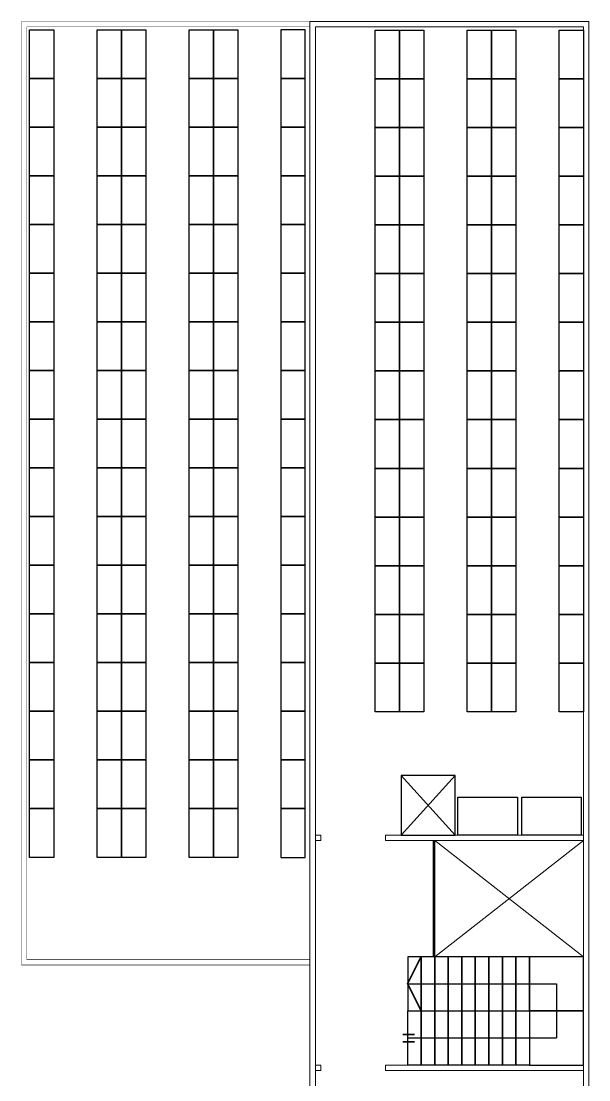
# Model space of a CAD drawing. Header units: millimetres. Extents: x 14 to 290, y 66 to 213.
# Drawn here: x 146.52 to 157.02, y 188.33 to 207.9 of the extents above; entities that cross this region are included whole.
import ezdxf

# ---------------------------------------------------------------- set-up
doc = ezdxf.new("R2010")
doc.units = ezdxf.units.MM
doc.linetypes.add('HIDDEN', pattern=[9.525, 6.35, -3.175])
doc.linetypes.add('OCASA_TODAS_r08$0$ACAD_ISO10W100', pattern=[18, 12, -3, 0, -3])
for name, color, linetype, lineweight in [('IRI-OCASA-Layout R 9$0$OCA-Paneles TERMICO', 252, 'Continuous', 15), ('OCASA_TODAS_r08$0$LINEA_DE_PROYECCION', 252, 'HIDDEN', 15), ('Sectores', 251, 'Continuous', 20)]:
    doc.layers.add(name, color=color, linetype=linetype, lineweight=lineweight)
doc.layers.add('IRI-OCASA-Layout R 9$0$OCA_ESCALERAS LIVIANAS', color=252, linetype='Continuous')
doc.layers.add('IRI-OCASA-Layout R 9$0$OCA_EST-Bandeja', color=252, linetype='Continuous')

# ---------------------------------------------------------------- blocks, each defined once
blk = doc.blocks.new('IRI-OCASA-Layout R 9$0$OCA_PALLET')
for p, q in [((414.447193, 97.067423), (415.447193, 95.967423)), ((415.447193, 97.067423), (414.447193, 95.967423))]:
    blk.add_line(p, q)
blk.add_lwpolyline([(414.447193, 97.067423), (415.447193, 97.067423), (415.447193, 95.967423), (414.447193, 95.967423)], close=True)

msp = doc.modelspace()

# ---------------------------------------------------------------- linework, layer by layer
at = {"layer": 'IRI-OCASA-Layout R 9$0$OCA-Paneles TERMICO'}
for p, q in [((151.859, 171.452, 0), (151.859, 207.899, 0)), ((151.859, 171.452, 0), (151.859, 207.899, 0)), ((151.859, 207.899, 0), (157.018, 207.899, 0)), ((157.018, 171.452, 0), (157.018, 207.899, 0)), ((151.959, 207.799, 0), (156.918, 207.799, 0)), ((151.959, 171.715, 0), (151.959, 207.799, 0)), ((156.918, 188.758, 0), (156.918, 207.799, 0)), ((151.959, 192.858, 0), (152.059, 192.858, 0)), ((152.059, 192.758, 0), (152.059, 192.858, 0)), ((156.918, 192.858, 0), (153.259, 192.858, 0)), ((153.259, 192.758, 0), (153.259, 192.858, 0)), ((151.959, 192.758, 0), (152.059, 192.758, 0)), ((156.918, 192.758, 0), (153.259, 192.758, 0)), ((151.959, 188.608, 0), (152.059, 188.608, 0)), ((151.959, 188.508, 0), (152.059, 188.508, 0)), ((152.059, 188.608, 0), (152.059, 188.508, 0)), ((153.259, 188.608, 0), (156.918, 188.608, 0)), ((153.259, 188.608, 0), (153.259, 188.508, 0)), ((153.259, 188.508, 0), (156.918, 188.508, 0)), ((156.918, 171.552, 0), (156.918, 188.658, 0))]:
    msp.add_line(p, q, dxfattribs=at)
at = {"layer": 'IRI-OCASA-Layout R 9$0$OCA_ESCALERAS LIVIANAS'}
for p, q in [((154.144, 190.608, 0), (154.144, 192.758, 0)), ((154.168, 190.608, 0), (154.168, 192.758, 0)), ((153.662, 190.108, 0), (153.912, 190.608, 0)), ((153.668, 190.108, 0), (153.918, 190.608, 0)), ((153.662, 190.108, 0), (153.912, 189.608, 0)), ((153.668, 190.108, 0), (156.418, 190.108, 0)), ((153.668, 190.108, 0), (153.918, 189.608, 0)), ((156.418, 190.108, 0), (156.418, 189.108, 0)), ((153.58, 189.18, 0), (153.795, 189.18, 0)), ((153.58, 189.175, 0), (153.795, 189.175, 0)), ((153.58, 189.041, 0), (153.795, 189.041, 0)), ((153.58, 189.035, 0), (153.795, 189.035, 0))]:
    msp.add_line(p, q, dxfattribs=at)
at = {"layer": 'IRI-OCASA-Layout R 9$0$OCA_ESCALERAS LIVIANAS', "elevation": 0}
for points in [[(153.668, 190.608), (153.668, 189.608), (153.918, 189.608), (153.918, 190.608), (153.668, 190.608)], [(153.918, 190.608), (153.918, 189.608), (154.168, 189.608), (154.168, 190.608), (153.918, 190.608)], [(154.168, 190.608), (154.168, 189.608), (154.418, 189.608), (154.418, 190.608), (154.168, 190.608)], [(154.418, 190.608), (154.418, 189.608), (154.668, 189.608), (154.668, 190.608), (154.418, 190.608)], [(154.668, 190.608), (154.668, 189.608), (154.918, 189.608), (154.918, 190.608), (154.668, 190.608)], [(154.918, 190.608), (154.918, 189.608), (155.168, 189.608), (155.168, 190.608), (154.918, 190.608)], [(155.168, 190.608), (155.168, 189.608), (155.418, 189.608), (155.418, 190.608), (155.168, 190.608)], [(155.418, 190.608), (155.418, 189.608), (155.668, 189.608), (155.668, 190.608), (155.418, 190.608)], [(155.668, 190.608), (155.668, 189.608), (155.918, 189.608), (155.918, 190.608), (155.668, 190.608)], [(155.918, 190.608), (155.918, 189.608), (156.918, 189.608), (156.918, 190.608), (155.918, 190.608)], [(153.918, 189.608), (153.918, 188.608), (153.668, 188.608), (153.668, 189.608), (153.918, 189.608)], [(154.168, 189.608), (154.168, 188.608), (153.918, 188.608), (153.918, 189.608), (154.168, 189.608)], [(154.418, 189.608), (154.418, 188.608), (154.168, 188.608), (154.168, 189.608), (154.418, 189.608)], [(154.668, 189.608), (154.668, 188.608), (154.418, 188.608), (154.418, 189.608), (154.668, 189.608)], [(154.918, 189.608), (154.918, 188.608), (154.668, 188.608), (154.668, 189.608), (154.918, 189.608)], [(155.168, 189.608), (155.168, 188.608), (154.918, 188.608), (154.918, 189.608), (155.168, 189.608)], [(155.418, 189.608), (155.418, 188.608), (155.168, 188.608), (155.168, 189.608), (155.418, 189.608)], [(155.668, 189.608), (155.668, 188.608), (155.418, 188.608), (155.418, 189.608), (155.668, 189.608)], [(155.918, 189.608), (155.918, 188.608), (155.668, 188.608), (155.668, 189.608), (155.918, 189.608)], [(155.918, 189.608), (155.918, 188.608), (156.918, 188.608), (156.918, 189.608), (155.918, 189.608)], [(153.668, 189.108), (153.668, 189.108), (153.668, 189.108), (153.668, 189.108), (156.418, 189.108)]]:
    msp.add_lwpolyline(points, dxfattribs=at)
at = {"layer": 'IRI-OCASA-Layout R 9$0$OCA_EST-Bandeja', "color": 253, "linetype": 'OCASA_TODAS_r08$0$ACAD_ISO10W100', "elevation": 0}
for points in [[(146.673, 206.847), (146.673, 207.747), (147.123, 207.747), (147.123, 206.847), (146.673, 206.847)], [(147.923, 206.847), (147.923, 207.747), (148.373, 207.747), (148.373, 206.847), (147.923, 206.847)], [(148.373, 206.847), (148.373, 207.747), (148.823, 207.747), (148.823, 206.847), (148.373, 206.847)], [(149.623, 206.847), (149.623, 207.747), (150.073, 207.747), (150.073, 206.847), (149.623, 206.847)], [(150.073, 206.847), (150.073, 207.747), (150.523, 207.747), (150.523, 206.847), (150.073, 206.847)], [(151.773, 206.847), (151.773, 207.747), (151.323, 207.747), (151.323, 206.847), (151.773, 206.847)], [(153.068, 206.838), (153.068, 207.738), (153.518, 207.738), (153.518, 206.838), (153.068, 206.838)], [(153.518, 206.838), (153.518, 207.738), (153.968, 207.738), (153.968, 206.838), (153.518, 206.838)], [(154.768, 206.838), (154.768, 207.738), (155.218, 207.738), (155.218, 206.838), (154.768, 206.838)], [(155.218, 206.838), (155.218, 207.738), (155.668, 207.738), (155.668, 206.838), (155.218, 206.838)], [(156.468, 206.838), (156.468, 207.738), (156.918, 207.738), (156.918, 206.838), (156.468, 206.838)], [(146.673, 205.947), (146.673, 206.847), (147.123, 206.847), (147.123, 205.947), (146.673, 205.947)], [(147.923, 205.947), (147.923, 206.847), (148.373, 206.847), (148.373, 205.947), (147.923, 205.947)], [(148.373, 205.947), (148.373, 206.847), (148.823, 206.847), (148.823, 205.947), (148.373, 205.947)], [(149.623, 205.947), (149.623, 206.847), (150.073, 206.847), (150.073, 205.947), (149.623, 205.947)], [(150.073, 205.947), (150.073, 206.847), (150.523, 206.847), (150.523, 205.947), (150.073, 205.947)], [(151.773, 205.947), (151.773, 206.847), (151.323, 206.847), (151.323, 205.947), (151.773, 205.947)], [(153.068, 205.938), (153.068, 206.838), (153.518, 206.838), (153.518, 205.938), (153.068, 205.938)], [(153.518, 205.938), (153.518, 206.838), (153.968, 206.838), (153.968, 205.938), (153.518, 205.938)], [(154.768, 205.938), (154.768, 206.838), (155.218, 206.838), (155.218, 205.938), (154.768, 205.938)], [(155.218, 205.938), (155.218, 206.838), (155.668, 206.838), (155.668, 205.938), (155.218, 205.938)], [(156.468, 205.938), (156.468, 206.838), (156.918, 206.838), (156.918, 205.938), (156.468, 205.938)], [(146.673, 205.047), (146.673, 205.947), (147.123, 205.947), (147.123, 205.047), (146.673, 205.047)], [(147.923, 205.047), (147.923, 205.947), (148.373, 205.947), (148.373, 205.047), (147.923, 205.047)], [(148.373, 205.047), (148.373, 205.947), (148.823, 205.947), (148.823, 205.047), (148.373, 205.047)], [(149.623, 205.047), (149.623, 205.947), (150.073, 205.947), (150.073, 205.047), (149.623, 205.047)], [(150.073, 205.047), (150.073, 205.947), (150.523, 205.947), (150.523, 205.047), (150.073, 205.047)], [(151.773, 205.047), (151.773, 205.947), (151.323, 205.947), (151.323, 205.047), (151.773, 205.047)], [(153.068, 205.038), (153.068, 205.938), (153.518, 205.938), (153.518, 205.038), (153.068, 205.038)], [(153.518, 205.038), (153.518, 205.938), (153.968, 205.938), (153.968, 205.038), (153.518, 205.038)], [(154.768, 205.038), (154.768, 205.938), (155.218, 205.938), (155.218, 205.038), (154.768, 205.038)], [(155.218, 205.038), (155.218, 205.938), (155.668, 205.938), (155.668, 205.038), (155.218, 205.038)], [(156.468, 205.038), (156.468, 205.938), (156.918, 205.938), (156.918, 205.038), (156.468, 205.038)], [(146.673, 204.147), (146.673, 205.047), (147.123, 205.047), (147.123, 204.147), (146.673, 204.147)], [(147.923, 204.147), (147.923, 205.047), (148.373, 205.047), (148.373, 204.147), (147.923, 204.147)], [(148.373, 204.147), (148.373, 205.047), (148.823, 205.047), (148.823, 204.147), (148.373, 204.147)], [(149.623, 204.147), (149.623, 205.047), (150.073, 205.047), (150.073, 204.147), (149.623, 204.147)], [(150.073, 204.147), (150.073, 205.047), (150.523, 205.047), (150.523, 204.147), (150.073, 204.147)], [(151.773, 204.147), (151.773, 205.047), (151.323, 205.047), (151.323, 204.147), (151.773, 204.147)], [(153.068, 204.138), (153.068, 205.038), (153.518, 205.038), (153.518, 204.138), (153.068, 204.138)], [(153.518, 204.138), (153.518, 205.038), (153.968, 205.038), (153.968, 204.138), (153.518, 204.138)], [(154.768, 204.138), (154.768, 205.038), (155.218, 205.038), (155.218, 204.138), (154.768, 204.138)], [(155.218, 204.138), (155.218, 205.038), (155.668, 205.038), (155.668, 204.138), (155.218, 204.138)], [(156.468, 204.138), (156.468, 205.038), (156.918, 205.038), (156.918, 204.138), (156.468, 204.138)], [(146.673, 203.247), (146.673, 204.147), (147.123, 204.147), (147.123, 203.247), (146.673, 203.247)], [(147.923, 203.247), (147.923, 204.147), (148.373, 204.147), (148.373, 203.247), (147.923, 203.247)], [(148.373, 203.247), (148.373, 204.147), (148.823, 204.147), (148.823, 203.247), (148.373, 203.247)], [(149.623, 203.247), (149.623, 204.147), (150.073, 204.147), (150.073, 203.247), (149.623, 203.247)], [(150.073, 203.247), (150.073, 204.147), (150.523, 204.147), (150.523, 203.247), (150.073, 203.247)], [(151.773, 203.247), (151.773, 204.147), (151.323, 204.147), (151.323, 203.247), (151.773, 203.247)], [(153.068, 203.238), (153.068, 204.138), (153.518, 204.138), (153.518, 203.238), (153.068, 203.238)], [(153.518, 203.238), (153.518, 204.138), (153.968, 204.138), (153.968, 203.238), (153.518, 203.238)], [(154.768, 203.238), (154.768, 204.138), (155.218, 204.138), (155.218, 203.238), (154.768, 203.238)], [(155.218, 203.238), (155.218, 204.138), (155.668, 204.138), (155.668, 203.238), (155.218, 203.238)], [(156.468, 203.238), (156.468, 204.138), (156.918, 204.138), (156.918, 203.238), (156.468, 203.238)], [(146.673, 202.347), (146.673, 203.247), (147.123, 203.247), (147.123, 202.347), (146.673, 202.347)], [(147.923, 202.347), (147.923, 203.247), (148.373, 203.247), (148.373, 202.347), (147.923, 202.347)], [(148.373, 202.347), (148.373, 203.247), (148.823, 203.247), (148.823, 202.347), (148.373, 202.347)], [(149.623, 202.347), (149.623, 203.247), (150.073, 203.247), (150.073, 202.347), (149.623, 202.347)], [(150.073, 202.347), (150.073, 203.247), (150.523, 203.247), (150.523, 202.347), (150.073, 202.347)], [(151.773, 202.347), (151.773, 203.247), (151.323, 203.247), (151.323, 202.347), (151.773, 202.347)], [(153.068, 202.338), (153.068, 203.238), (153.518, 203.238), (153.518, 202.338), (153.068, 202.338)], [(153.518, 202.338), (153.518, 203.238), (153.968, 203.238), (153.968, 202.338), (153.518, 202.338)], [(154.768, 202.338), (154.768, 203.238), (155.218, 203.238), (155.218, 202.338), (154.768, 202.338)], [(155.218, 202.338), (155.218, 203.238), (155.668, 203.238), (155.668, 202.338), (155.218, 202.338)], [(156.468, 202.338), (156.468, 203.238), (156.918, 203.238), (156.918, 202.338), (156.468, 202.338)], [(146.673, 201.447), (146.673, 202.347), (147.123, 202.347), (147.123, 201.447), (146.673, 201.447)], [(147.923, 201.447), (147.923, 202.347), (148.373, 202.347), (148.373, 201.447), (147.923, 201.447)], [(148.373, 201.447), (148.373, 202.347), (148.823, 202.347), (148.823, 201.447), (148.373, 201.447)], [(149.623, 201.447), (149.623, 202.347), (150.073, 202.347), (150.073, 201.447), (149.623, 201.447)], [(150.073, 201.447), (150.073, 202.347), (150.523, 202.347), (150.523, 201.447), (150.073, 201.447)], [(151.773, 201.447), (151.773, 202.347), (151.323, 202.347), (151.323, 201.447), (151.773, 201.447)], [(153.068, 201.438), (153.068, 202.338), (153.518, 202.338), (153.518, 201.438), (153.068, 201.438)], [(153.518, 201.438), (153.518, 202.338), (153.968, 202.338), (153.968, 201.438), (153.518, 201.438)], [(154.768, 201.438), (154.768, 202.338), (155.218, 202.338), (155.218, 201.438), (154.768, 201.438)], [(155.218, 201.438), (155.218, 202.338), (155.668, 202.338), (155.668, 201.438), (155.218, 201.438)], [(156.468, 201.438), (156.468, 202.338), (156.918, 202.338), (156.918, 201.438), (156.468, 201.438)], [(146.673, 200.547), (146.673, 201.447), (147.123, 201.447), (147.123, 200.547), (146.673, 200.547)], [(147.923, 200.547), (147.923, 201.447), (148.373, 201.447), (148.373, 200.547), (147.923, 200.547)], [(148.373, 200.547), (148.373, 201.447), (148.823, 201.447), (148.823, 200.547), (148.373, 200.547)], [(149.623, 200.547), (149.623, 201.447), (150.073, 201.447), (150.073, 200.547), (149.623, 200.547)], [(150.073, 200.547), (150.073, 201.447), (150.523, 201.447), (150.523, 200.547), (150.073, 200.547)], [(151.773, 200.547), (151.773, 201.447), (151.323, 201.447), (151.323, 200.547), (151.773, 200.547)], [(153.068, 200.538), (153.068, 201.438), (153.518, 201.438), (153.518, 200.538), (153.068, 200.538)], [(153.518, 200.538), (153.518, 201.438), (153.968, 201.438), (153.968, 200.538), (153.518, 200.538)], [(154.768, 200.538), (154.768, 201.438), (155.218, 201.438), (155.218, 200.538), (154.768, 200.538)], [(155.218, 200.538), (155.218, 201.438), (155.668, 201.438), (155.668, 200.538), (155.218, 200.538)], [(156.468, 200.538), (156.468, 201.438), (156.918, 201.438), (156.918, 200.538), (156.468, 200.538)], [(146.673, 199.647), (146.673, 200.547), (147.123, 200.547), (147.123, 199.647), (146.673, 199.647)], [(147.923, 199.647), (147.923, 200.547), (148.373, 200.547), (148.373, 199.647), (147.923, 199.647)], [(148.373, 199.647), (148.373, 200.547), (148.823, 200.547), (148.823, 199.647), (148.373, 199.647)], [(149.623, 199.647), (149.623, 200.547), (150.073, 200.547), (150.073, 199.647), (149.623, 199.647)], [(150.073, 199.647), (150.073, 200.547), (150.523, 200.547), (150.523, 199.647), (150.073, 199.647)], [(151.773, 199.647), (151.773, 200.547), (151.323, 200.547), (151.323, 199.647), (151.773, 199.647)], [(153.068, 199.638), (153.068, 200.538), (153.518, 200.538), (153.518, 199.638), (153.068, 199.638)], [(153.518, 199.638), (153.518, 200.538), (153.968, 200.538), (153.968, 199.638), (153.518, 199.638)], [(154.768, 199.638), (154.768, 200.538), (155.218, 200.538), (155.218, 199.638), (154.768, 199.638)], [(155.218, 199.638), (155.218, 200.538), (155.668, 200.538), (155.668, 199.638), (155.218, 199.638)], [(156.468, 199.638), (156.468, 200.538), (156.918, 200.538), (156.918, 199.638), (156.468, 199.638)], [(146.673, 198.747), (146.673, 199.647), (147.123, 199.647), (147.123, 198.747), (146.673, 198.747)], [(147.923, 198.747), (147.923, 199.647), (148.373, 199.647), (148.373, 198.747), (147.923, 198.747)], [(148.373, 198.747), (148.373, 199.647), (148.823, 199.647), (148.823, 198.747), (148.373, 198.747)], [(149.623, 198.747), (149.623, 199.647), (150.073, 199.647), (150.073, 198.747), (149.623, 198.747)], [(150.073, 198.747), (150.073, 199.647), (150.523, 199.647), (150.523, 198.747), (150.073, 198.747)], [(151.773, 198.747), (151.773, 199.647), (151.323, 199.647), (151.323, 198.747), (151.773, 198.747)], [(153.068, 198.738), (153.068, 199.638), (153.518, 199.638), (153.518, 198.738), (153.068, 198.738)], [(153.518, 198.738), (153.518, 199.638), (153.968, 199.638), (153.968, 198.738), (153.518, 198.738)], [(154.768, 198.738), (154.768, 199.638), (155.218, 199.638), (155.218, 198.738), (154.768, 198.738)], [(155.218, 198.738), (155.218, 199.638), (155.668, 199.638), (155.668, 198.738), (155.218, 198.738)], [(156.468, 198.738), (156.468, 199.638), (156.918, 199.638), (156.918, 198.738), (156.468, 198.738)], [(146.673, 197.847), (146.673, 198.747), (147.123, 198.747), (147.123, 197.847), (146.673, 197.847)], [(147.923, 197.847), (147.923, 198.747), (148.373, 198.747), (148.373, 197.847), (147.923, 197.847)], [(148.373, 197.847), (148.373, 198.747), (148.823, 198.747), (148.823, 197.847), (148.373, 197.847)], [(149.623, 197.847), (149.623, 198.747), (150.073, 198.747), (150.073, 197.847), (149.623, 197.847)], [(150.073, 197.847), (150.073, 198.747), (150.523, 198.747), (150.523, 197.847), (150.073, 197.847)], [(151.773, 197.847), (151.773, 198.747), (151.323, 198.747), (151.323, 197.847), (151.773, 197.847)], [(153.068, 197.838), (153.068, 198.738), (153.518, 198.738), (153.518, 197.838), (153.068, 197.838)], [(153.518, 197.838), (153.518, 198.738), (153.968, 198.738), (153.968, 197.838), (153.518, 197.838)], [(154.768, 197.838), (154.768, 198.738), (155.218, 198.738), (155.218, 197.838), (154.768, 197.838)], [(155.218, 197.838), (155.218, 198.738), (155.668, 198.738), (155.668, 197.838), (155.218, 197.838)], [(156.468, 197.838), (156.468, 198.738), (156.918, 198.738), (156.918, 197.838), (156.468, 197.838)], [(146.673, 196.947), (146.673, 197.847), (147.123, 197.847), (147.123, 196.947), (146.673, 196.947)], [(147.923, 196.947), (147.923, 197.847), (148.373, 197.847), (148.373, 196.947), (147.923, 196.947)], [(148.373, 196.947), (148.373, 197.847), (148.823, 197.847), (148.823, 196.947), (148.373, 196.947)], [(149.623, 196.947), (149.623, 197.847), (150.073, 197.847), (150.073, 196.947), (149.623, 196.947)], [(150.073, 196.947), (150.073, 197.847), (150.523, 197.847), (150.523, 196.947), (150.073, 196.947)], [(151.773, 196.947), (151.773, 197.847), (151.323, 197.847), (151.323, 196.947), (151.773, 196.947)], [(153.068, 196.938), (153.068, 197.838), (153.518, 197.838), (153.518, 196.938), (153.068, 196.938)], [(153.518, 196.938), (153.518, 197.838), (153.968, 197.838), (153.968, 196.938), (153.518, 196.938)], [(154.768, 196.938), (154.768, 197.838), (155.218, 197.838), (155.218, 196.938), (154.768, 196.938)], [(155.218, 196.938), (155.218, 197.838), (155.668, 197.838), (155.668, 196.938), (155.218, 196.938)], [(156.468, 196.938), (156.468, 197.838), (156.918, 197.838), (156.918, 196.938), (156.468, 196.938)], [(146.673, 196.047), (146.673, 196.947), (147.123, 196.947), (147.123, 196.047), (146.673, 196.047)], [(147.923, 196.047), (147.923, 196.947), (148.373, 196.947), (148.373, 196.047), (147.923, 196.047)], [(148.373, 196.047), (148.373, 196.947), (148.823, 196.947), (148.823, 196.047), (148.373, 196.047)], [(149.623, 196.047), (149.623, 196.947), (150.073, 196.947), (150.073, 196.047), (149.623, 196.047)], [(150.073, 196.047), (150.073, 196.947), (150.523, 196.947), (150.523, 196.047), (150.073, 196.047)], [(151.773, 196.047), (151.773, 196.947), (151.323, 196.947), (151.323, 196.047), (151.773, 196.047)], [(153.068, 196.038), (153.068, 196.938), (153.518, 196.938), (153.518, 196.038), (153.068, 196.038)], [(153.518, 196.038), (153.518, 196.938), (153.968, 196.938), (153.968, 196.038), (153.518, 196.038)], [(154.768, 196.038), (154.768, 196.938), (155.218, 196.938), (155.218, 196.038), (154.768, 196.038)], [(155.218, 196.038), (155.218, 196.938), (155.668, 196.938), (155.668, 196.038), (155.218, 196.038)], [(156.468, 196.038), (156.468, 196.938), (156.918, 196.938), (156.918, 196.038), (156.468, 196.038)], [(146.673, 195.147), (146.673, 196.047), (147.123, 196.047), (147.123, 195.147), (146.673, 195.147)], [(147.923, 195.147), (147.923, 196.047), (148.373, 196.047), (148.373, 195.147), (147.923, 195.147)], [(148.373, 195.147), (148.373, 196.047), (148.823, 196.047), (148.823, 195.147), (148.373, 195.147)], [(149.623, 195.147), (149.623, 196.047), (150.073, 196.047), (150.073, 195.147), (149.623, 195.147)], [(150.073, 195.147), (150.073, 196.047), (150.523, 196.047), (150.523, 195.147), (150.073, 195.147)], [(151.773, 195.147), (151.773, 196.047), (151.323, 196.047), (151.323, 195.147), (151.773, 195.147)], [(153.068, 195.138), (153.068, 196.038), (153.518, 196.038), (153.518, 195.138), (153.068, 195.138)], [(153.518, 195.138), (153.518, 196.038), (153.968, 196.038), (153.968, 195.138), (153.518, 195.138)], [(154.768, 195.138), (154.768, 196.038), (155.218, 196.038), (155.218, 195.138), (154.768, 195.138)], [(155.218, 195.138), (155.218, 196.038), (155.668, 196.038), (155.668, 195.138), (155.218, 195.138)], [(156.468, 195.138), (156.468, 196.038), (156.918, 196.038), (156.918, 195.138), (156.468, 195.138)], [(146.673, 194.247), (146.673, 195.147), (147.123, 195.147), (147.123, 194.247), (146.673, 194.247)], [(147.923, 194.247), (147.923, 195.147), (148.373, 195.147), (148.373, 194.247), (147.923, 194.247)], [(148.373, 194.247), (148.373, 195.147), (148.823, 195.147), (148.823, 194.247), (148.373, 194.247)], [(149.623, 194.247), (149.623, 195.147), (150.073, 195.147), (150.073, 194.247), (149.623, 194.247)], [(150.073, 194.247), (150.073, 195.147), (150.523, 195.147), (150.523, 194.247), (150.073, 194.247)], [(151.773, 194.247), (151.773, 195.147), (151.323, 195.147), (151.323, 194.247), (151.773, 194.247)], [(146.673, 193.347), (146.673, 194.247), (147.123, 194.247), (147.123, 193.347), (146.673, 193.347)], [(147.923, 193.347), (147.923, 194.247), (148.373, 194.247), (148.373, 193.347), (147.923, 193.347)], [(148.373, 193.347), (148.373, 194.247), (148.823, 194.247), (148.823, 193.347), (148.373, 193.347)], [(149.623, 193.347), (149.623, 194.247), (150.073, 194.247), (150.073, 193.347), (149.623, 193.347)], [(150.073, 193.347), (150.073, 194.247), (150.523, 194.247), (150.523, 193.347), (150.073, 193.347)], [(151.773, 193.347), (151.773, 194.247), (151.323, 194.247), (151.323, 193.347), (151.773, 193.347)], [(154.597, 193.558), (155.697, 193.558), (155.697, 192.858), (154.597, 192.858), (154.597, 193.558)], [(155.776, 193.558), (156.876, 193.558), (156.876, 192.858), (155.776, 192.858), (155.776, 193.558)], [(146.673, 192.447), (146.673, 193.347), (147.123, 193.347), (147.123, 192.447), (146.673, 192.447)], [(147.923, 192.447), (147.923, 193.347), (148.373, 193.347), (148.373, 192.447), (147.923, 192.447)], [(148.373, 192.447), (148.373, 193.347), (148.823, 193.347), (148.823, 192.447), (148.373, 192.447)], [(149.623, 192.447), (149.623, 193.347), (150.073, 193.347), (150.073, 192.447), (149.623, 192.447)], [(150.073, 192.447), (150.073, 193.347), (150.523, 193.347), (150.523, 192.447), (150.073, 192.447)], [(151.773, 192.447), (151.773, 193.347), (151.323, 193.347), (151.323, 192.447), (151.773, 192.447)]]:
    msp.add_lwpolyline(points, dxfattribs=at)
at = {"layer": 'OCASA_TODAS_r08$0$LINEA_DE_PROYECCION'}
for p, q in [((154.168, 190.608, 0), (156.918, 192.758, 0)), ((154.168, 192.758, 0), (156.918, 190.608, 0))]:
    msp.add_line(p, q, dxfattribs=at)
at = {"layer": 'Sectores', "const_width": 0.01, "elevation": 0}
for points in [[(151.859, 190.455), (146.521, 190.455), (146.521, 207.899), (151.859, 207.899)], [(151.859, 190.555), (146.621, 190.555), (146.621, 207.799), (151.859, 207.799)]]:
    msp.add_lwpolyline(points, dxfattribs=at)

# ---------------------------------------------------------------- block references
at = {"layer": 'IRI-OCASA-Layout R 9$0$OCA_EST-Bandeja', "color": 253, "linetype": 'OCASA_TODAS_r08$0$ACAD_ISO10W100', "xscale": -1}
msp.add_blockref('IRI-OCASA-Layout R 9$0$OCA_PALLET', (568.992, 96.89, 0), dxfattribs=at)

doc.saveas('drawing.dxf')
